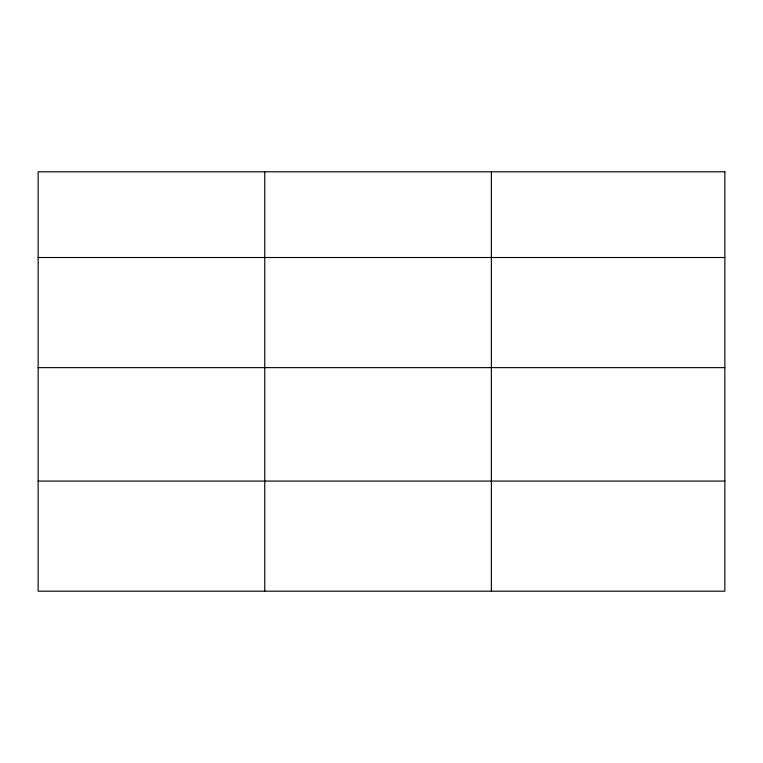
<?xml version="1.0" encoding="UTF-8"?>
<svg xmlns="http://www.w3.org/2000/svg" width="763" height="763" viewBox="0 0 763 763"><rect width="100%" height="100%" fill="white"/><g stroke="black" fill="none" stroke-linecap="round" stroke-linejoin="round"><path stroke-width="1.14" d="M38.15 257.512L724.85 257.512M38.15 367.632L724.85 367.632M38.15 481.071L724.85 481.071M491.372 171.809L491.372 591.191M264.761 171.809L264.761 591.191M724.85 171.809L38.15 171.809L38.15 591.191L724.85 591.191L724.85 171.809"/></g></svg>
